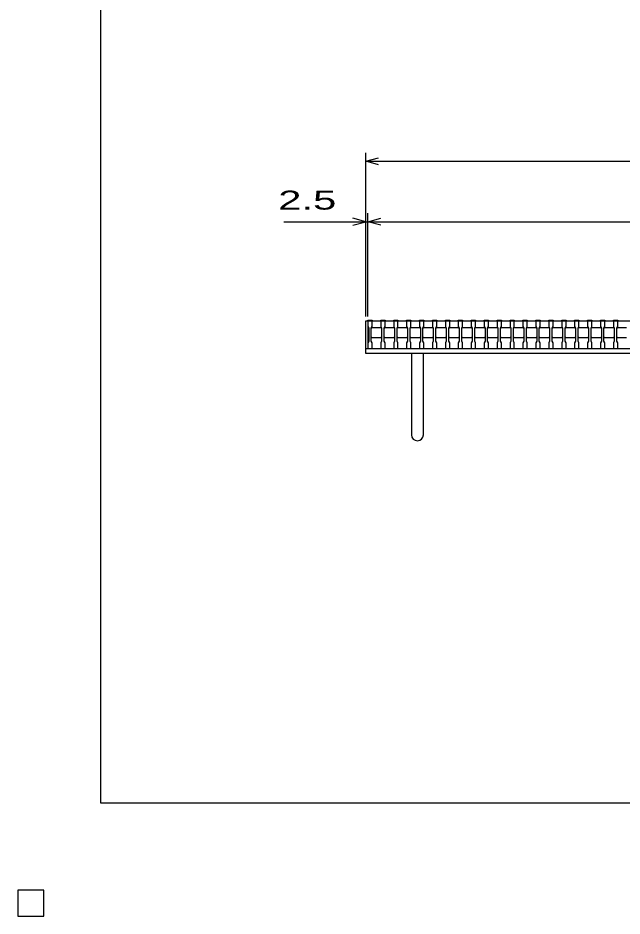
# Model space of a CAD drawing. Units: millimetres, scale not verified. Extents: x -1820 to 1736, y -1282 to 1048.
# Drawn here: x -1820 to -1119, y -1282 to -241 of the extents above; entities that cross this region are included whole.
import ezdxf
from ezdxf.enums import TextEntityAlignment as Align

# ---------------------------------------------------------------- set-up
doc = ezdxf.new("R2010")
doc.units = ezdxf.units.MM
doc.header["$LTSCALE"] = 10
for name, color, linetype, lineweight in [('0_2', 150, 'Continuous', 25), ('16', 3, 'Continuous', 25), ('19', 6, 'Continuous', 25), ('22', 4, 'Continuous', 25)]:
    doc.layers.add(name, color=color, linetype=linetype, lineweight=lineweight)
doc.styles.add('ベクトル', font='')
doc.styles.get('ベクトル').set_extended_font_data('ベクトル')

msp = doc.modelspace()

# ---------------------------------------------------------------- linework, layer by layer
at = {"layer": '0_2'}
for p, q in [((-1724, -1151.5), (-1724, 1048.5)), ((1736, -1151.5), (-1724, -1151.5))]:
    msp.add_line(p, q, dxfattribs=at)
at = {"layer": '16'}
for p, q in [((-1414, -592.5), (-1414, -591.8)), ((-1414, -591.8), (-1409, -591.8)), ((-1414, -592.5), (-1414, -599)), ((-1409, -592.5), (-1414, -592.5)), ((-1414, -592.5), (-1414, -624.5)), ((-1414, -592.5), (-419, -592.5)), ((-1409, -591.8), (-1409, -592.5)), ((-1409, -599), (-1409, -592.5)), ((-1399, -592.5), (-1399, -591.8)), ((-1399, -591.8), (-1394, -591.8)), ((-1399, -592.5), (-1399, -599)), ((-1394, -592.5), (-1399, -592.5)), ((-1394, -591.8), (-1394, -592.5)), ((-1394, -599), (-1394, -592.5)), ((-1384, -592.5), (-1384, -591.8)), ((-1384, -591.8), (-1379, -591.8)), ((-1384, -592.5), (-1384, -599)), ((-1379, -592.5), (-1384, -592.5)), ((-1379, -591.8), (-1379, -592.5)), ((-1379, -599), (-1379, -592.5)), ((-1369, -592.5), (-1369, -591.8)), ((-1369, -591.8), (-1364, -591.8)), ((-1369, -592.5), (-1369, -599)), ((-1364, -592.5), (-1369, -592.5)), ((-1364, -591.8), (-1364, -592.5)), ((-1364, -599), (-1364, -592.5)), ((-1354, -592.5), (-1354, -591.8)), ((-1354, -591.8), (-1349, -591.8)), ((-1354, -592.5), (-1354, -599)), ((-1349, -592.5), (-1354, -592.5)), ((-1349, -591.8), (-1349, -592.5)), ((-1349, -599), (-1349, -592.5)), ((-1339, -592.5), (-1339, -591.8)), ((-1339, -591.8), (-1334, -591.8)), ((-1339, -592.5), (-1339, -599)), ((-1334, -592.5), (-1339, -592.5)), ((-1334, -591.8), (-1334, -592.5)), ((-1334, -599), (-1334, -592.5)), ((-1324, -592.5), (-1324, -591.8)), ((-1324, -591.8), (-1319, -591.8)), ((-1324, -592.5), (-1324, -599)), ((-1319, -592.5), (-1324, -592.5)), ((-1319, -591.8), (-1319, -592.5)), ((-1319, -599), (-1319, -592.5)), ((-1309, -592.5), (-1309, -591.8)), ((-1309, -591.8), (-1304, -591.8)), ((-1309, -592.5), (-1309, -599)), ((-1304, -592.5), (-1309, -592.5)), ((-1304, -591.8), (-1304, -592.5)), ((-1304, -599), (-1304, -592.5)), ((-1294, -592.5), (-1294, -591.8)), ((-1294, -591.8), (-1289, -591.8)), ((-1294, -592.5), (-1294, -599)), ((-1289, -592.5), (-1294, -592.5)), ((-1289, -591.8), (-1289, -592.5)), ((-1289, -599), (-1289, -592.5)), ((-1279, -592.5), (-1279, -591.8)), ((-1279, -591.8), (-1274, -591.8)), ((-1279, -592.5), (-1279, -599)), ((-1274, -592.5), (-1279, -592.5)), ((-1274, -591.8), (-1274, -592.5)), ((-1274, -599), (-1274, -592.5)), ((-1264, -592.5), (-1264, -591.8)), ((-1264, -591.8), (-1259, -591.8)), ((-1264, -592.5), (-1264, -599)), ((-1259, -592.5), (-1264, -592.5)), ((-1259, -591.8), (-1259, -592.5)), ((-1259, -599), (-1259, -592.5)), ((-1249, -592.5), (-1249, -591.8)), ((-1249, -591.8), (-1244, -591.8)), ((-1249, -592.5), (-1249, -599)), ((-1244, -592.5), (-1249, -592.5)), ((-1244, -591.8), (-1244, -592.5)), ((-1244, -599), (-1244, -592.5)), ((-1234, -592.5), (-1234, -591.8)), ((-1234, -591.8), (-1229, -591.8)), ((-1234, -592.5), (-1234, -599)), ((-1229, -592.5), (-1234, -592.5)), ((-1229, -591.8), (-1229, -592.5)), ((-1229, -599), (-1229, -592.5)), ((-1219, -592.5), (-1219, -591.8)), ((-1219, -591.8), (-1214, -591.8)), ((-1219, -592.5), (-1219, -599)), ((-1214, -592.5), (-1219, -592.5)), ((-1214, -591.8), (-1214, -592.5)), ((-1214, -599), (-1214, -592.5)), ((-1204, -592.5), (-1204, -591.8)), ((-1204, -591.8), (-1199, -591.8)), ((-1204, -592.5), (-1204, -599)), ((-1199, -592.5), (-1204, -592.5)), ((-1199, -591.8), (-1199, -592.5)), ((-1199, -599), (-1199, -592.5)), ((-1189, -592.5), (-1189, -591.8)), ((-1189, -591.8), (-1184, -591.8)), ((-1189, -592.5), (-1189, -599)), ((-1184, -592.5), (-1189, -592.5)), ((-1184, -591.8), (-1184, -592.5)), ((-1184, -599), (-1184, -592.5)), ((-1174, -592.5), (-1174, -591.8)), ((-1174, -591.8), (-1169, -591.8)), ((-1174, -592.5), (-1174, -599)), ((-1169, -592.5), (-1174, -592.5)), ((-1169, -591.8), (-1169, -592.5)), ((-1169, -599), (-1169, -592.5)), ((-1159, -592.5), (-1159, -591.8)), ((-1159, -591.8), (-1154, -591.8)), ((-1159, -592.5), (-1159, -599)), ((-1154, -592.5), (-1159, -592.5)), ((-1154, -591.8), (-1154, -592.5)), ((-1154, -599), (-1154, -592.5)), ((-1144, -592.5), (-1144, -591.8)), ((-1144, -591.8), (-1139, -591.8)), ((-1144, -592.5), (-1144, -599)), ((-1139, -592.5), (-1144, -592.5)), ((-1139, -591.8), (-1139, -592.5)), ((-1139, -599), (-1139, -592.5)), ((-1129, -592.5), (-1129, -591.8)), ((-1129, -591.8), (-1124, -591.8)), ((-1129, -592.5), (-1129, -599)), ((-1124, -592.5), (-1129, -592.5)), ((-1124, -591.8), (-1124, -592.5)), ((-1124, -599), (-1124, -592.5)), ((-1414, -599), (-1413, -601)), ((-1413, -601), (-1413, -616)), ((-1410, -601), (-1409, -599)), ((-1410, -601), (-1409, -600)), ((-1410, -616), (-1410, -601)), ((-1409, -600), (-1399, -600)), ((-1399, -599), (-1398, -601)), ((-1399, -600), (-1398, -601)), ((-1398, -601), (-1398, -616)), ((-1395, -601), (-1394, -599)), ((-1395, -601), (-1394, -600)), ((-1395, -616), (-1395, -601)), ((-1394, -600), (-1384, -600)), ((-1384, -599), (-1383, -601)), ((-1384, -600), (-1383, -601)), ((-1383, -601), (-1383, -616)), ((-1380, -601), (-1379, -599)), ((-1380, -601), (-1379, -600)), ((-1380, -616), (-1380, -601)), ((-1379, -600), (-1369, -600)), ((-1369, -599), (-1368, -601)), ((-1369, -600), (-1368, -601)), ((-1368, -601), (-1368, -616)), ((-1365, -601), (-1364, -599)), ((-1365, -601), (-1364, -600)), ((-1365, -616), (-1365, -601)), ((-1364, -600), (-1354, -600)), ((-1354, -599), (-1353, -601)), ((-1354, -600), (-1353, -601)), ((-1353, -601), (-1353, -616)), ((-1350, -601), (-1349, -599)), ((-1350, -601), (-1349, -600)), ((-1350, -616), (-1350, -601)), ((-1349, -600), (-1339, -600)), ((-1339, -599), (-1338, -601)), ((-1339, -600), (-1338, -601)), ((-1338, -601), (-1338, -616)), ((-1335, -601), (-1334, -599)), ((-1335, -601), (-1334, -600)), ((-1335, -616), (-1335, -601)), ((-1334, -600), (-1324, -600)), ((-1324, -599), (-1323, -601)), ((-1324, -600), (-1323, -601)), ((-1323, -601), (-1323, -616)), ((-1320, -601), (-1319, -599)), ((-1320, -601), (-1319, -600)), ((-1320, -616), (-1320, -601)), ((-1319, -600), (-1309, -600)), ((-1309, -599), (-1308, -601)), ((-1309, -600), (-1308, -601)), ((-1308, -601), (-1308, -616)), ((-1305, -601), (-1304, -599)), ((-1305, -601), (-1304, -600)), ((-1305, -616), (-1305, -601)), ((-1304, -600), (-1294, -600)), ((-1294, -599), (-1293, -601)), ((-1294, -600), (-1293, -601)), ((-1293, -601), (-1293, -616)), ((-1290, -601), (-1289, -599)), ((-1290, -601), (-1289, -600)), ((-1290, -616), (-1290, -601)), ((-1289, -600), (-1279, -600)), ((-1279, -599), (-1278, -601)), ((-1279, -600), (-1278, -601)), ((-1278, -601), (-1278, -616)), ((-1275, -601), (-1274, -599)), ((-1275, -601), (-1274, -600)), ((-1275, -616), (-1275, -601)), ((-1274, -600), (-1264, -600)), ((-1264, -599), (-1263, -601)), ((-1264, -600), (-1263, -601)), ((-1263, -601), (-1263, -616)), ((-1260, -601), (-1259, -599)), ((-1260, -601), (-1259, -600)), ((-1260, -616), (-1260, -601)), ((-1259, -600), (-1249, -600)), ((-1249, -599), (-1248, -601)), ((-1249, -600), (-1248, -601)), ((-1248, -601), (-1248, -616)), ((-1245, -601), (-1244, -599)), ((-1245, -601), (-1244, -600)), ((-1245, -616), (-1245, -601)), ((-1244, -600), (-1234, -600)), ((-1234, -599), (-1233, -601)), ((-1234, -600), (-1233, -601)), ((-1233, -601), (-1233, -616)), ((-1230, -601), (-1229, -599)), ((-1230, -601), (-1229, -600)), ((-1230, -616), (-1230, -601)), ((-1229, -600), (-1219, -600)), ((-1219, -599), (-1218, -601)), ((-1219, -600), (-1218, -601)), ((-1218, -601), (-1218, -616)), ((-1215, -601), (-1214, -599)), ((-1215, -601), (-1214, -600)), ((-1215, -616), (-1215, -601)), ((-1214, -600), (-1204, -600)), ((-1204, -599), (-1203, -601)), ((-1204, -600), (-1203, -601)), ((-1203, -601), (-1203, -616)), ((-1200, -601), (-1199, -599)), ((-1200, -601), (-1199, -600)), ((-1200, -616), (-1200, -601)), ((-1199, -600), (-1189, -600)), ((-1189, -599), (-1188, -601)), ((-1189, -600), (-1188, -601)), ((-1188, -601), (-1188, -616)), ((-1185, -601), (-1184, -599)), ((-1185, -601), (-1184, -600)), ((-1185, -616), (-1185, -601)), ((-1184, -600), (-1174, -600)), ((-1174, -599), (-1173, -601)), ((-1174, -600), (-1173, -601)), ((-1173, -601), (-1173, -616)), ((-1170, -601), (-1169, -599)), ((-1170, -601), (-1169, -600)), ((-1170, -616), (-1170, -601)), ((-1169, -600), (-1159, -600)), ((-1159, -599), (-1158, -601)), ((-1159, -600), (-1158, -601)), ((-1158, -601), (-1158, -616)), ((-1155, -601), (-1154, -599)), ((-1155, -601), (-1154, -600)), ((-1155, -616), (-1155, -601)), ((-1154, -600), (-1144, -600)), ((-1144, -599), (-1143, -601)), ((-1144, -600), (-1143, -601)), ((-1143, -601), (-1143, -616)), ((-1140, -601), (-1139, -599)), ((-1140, -601), (-1139, -600)), ((-1140, -616), (-1140, -601)), ((-1139, -600), (-1129, -600)), ((-1129, -599), (-1128, -601)), ((-1129, -600), (-1128, -601)), ((-1128, -601), (-1128, -616)), ((-1125, -601), (-1124, -599)), ((-1125, -601), (-1124, -600)), ((-1125, -616), (-1125, -601)), ((-1124, -600), (-1114, -600)), ((-1409, -612), (-1410, -611)), ((-1399, -612), (-1409, -612)), ((-1398, -611), (-1399, -612)), ((-1394, -612), (-1395, -611)), ((-1384, -612), (-1394, -612)), ((-1383, -611), (-1384, -612)), ((-1379, -612), (-1380, -611)), ((-1369, -612), (-1379, -612)), ((-1368, -611), (-1369, -612)), ((-1364, -612), (-1365, -611)), ((-1354, -612), (-1364, -612)), ((-1353, -611), (-1354, -612)), ((-1349, -612), (-1350, -611)), ((-1339, -612), (-1349, -612)), ((-1338, -611), (-1339, -612)), ((-1334, -612), (-1335, -611)), ((-1324, -612), (-1334, -612)), ((-1323, -611), (-1324, -612)), ((-1319, -612), (-1320, -611)), ((-1309, -612), (-1319, -612)), ((-1308, -611), (-1309, -612)), ((-1304, -612), (-1305, -611)), ((-1294, -612), (-1304, -612)), ((-1293, -611), (-1294, -612)), ((-1289, -612), (-1290, -611)), ((-1279, -612), (-1289, -612)), ((-1278, -611), (-1279, -612)), ((-1274, -612), (-1275, -611)), ((-1264, -612), (-1274, -612)), ((-1263, -611), (-1264, -612)), ((-1259, -612), (-1260, -611)), ((-1249, -612), (-1259, -612)), ((-1248, -611), (-1249, -612)), ((-1244, -612), (-1245, -611)), ((-1234, -612), (-1244, -612)), ((-1233, -611), (-1234, -612)), ((-1229, -612), (-1230, -611)), ((-1219, -612), (-1229, -612)), ((-1218, -611), (-1219, -612)), ((-1214, -612), (-1215, -611)), ((-1204, -612), (-1214, -612)), ((-1203, -611), (-1204, -612)), ((-1199, -612), (-1200, -611)), ((-1189, -612), (-1199, -612)), ((-1188, -611), (-1189, -612)), ((-1184, -612), (-1185, -611)), ((-1174, -612), (-1184, -612)), ((-1173, -611), (-1174, -612)), ((-1169, -612), (-1170, -611)), ((-1159, -612), (-1169, -612)), ((-1158, -611), (-1159, -612)), ((-1154, -612), (-1155, -611)), ((-1144, -612), (-1154, -612)), ((-1143, -611), (-1144, -612)), ((-1139, -612), (-1140, -611)), ((-1129, -612), (-1139, -612)), ((-1128, -611), (-1129, -612)), ((-1124, -612), (-1125, -611)), ((-1114, -612), (-1124, -612)), ((-1413, -616), (-1414, -618)), ((-1414, -618), (-1414, -624.5)), ((-1414, -624.5), (-1409, -624.5)), ((-1414, -624.5), (-419, -624.5)), ((-1409, -618), (-1410, -616)), ((-1409, -624.5), (-1409, -618)), ((-1398, -616), (-1399, -618)), ((-1399, -618), (-1399, -624.5)), ((-1399, -624.5), (-1394, -624.5)), ((-1394, -618), (-1395, -616)), ((-1394, -624.5), (-1394, -618)), ((-1383, -616), (-1384, -618)), ((-1384, -618), (-1384, -624.5)), ((-1384, -624.5), (-1379, -624.5)), ((-1379, -618), (-1380, -616)), ((-1379, -624.5), (-1379, -618)), ((-1368, -616), (-1369, -618)), ((-1369, -618), (-1369, -624.5)), ((-1369, -624.5), (-1364, -624.5)), ((-1364, -618), (-1365, -616)), ((-1364, -624.5), (-1364, -618)), ((-1353, -616), (-1354, -618)), ((-1354, -618), (-1354, -624.5)), ((-1354, -624.5), (-1349, -624.5)), ((-1349, -618), (-1350, -616)), ((-1349, -624.5), (-1349, -618)), ((-1338, -616), (-1339, -618)), ((-1339, -618), (-1339, -624.5)), ((-1339, -624.5), (-1334, -624.5)), ((-1334, -618), (-1335, -616)), ((-1334, -624.5), (-1334, -618)), ((-1323, -616), (-1324, -618)), ((-1324, -618), (-1324, -624.5)), ((-1324, -624.5), (-1319, -624.5)), ((-1319, -618), (-1320, -616)), ((-1319, -624.5), (-1319, -618)), ((-1308, -616), (-1309, -618)), ((-1309, -618), (-1309, -624.5)), ((-1309, -624.5), (-1304, -624.5)), ((-1304, -618), (-1305, -616)), ((-1304, -624.5), (-1304, -618)), ((-1293, -616), (-1294, -618)), ((-1294, -618), (-1294, -624.5)), ((-1294, -624.5), (-1289, -624.5)), ((-1289, -618), (-1290, -616)), ((-1289, -624.5), (-1289, -618)), ((-1278, -616), (-1279, -618)), ((-1279, -618), (-1279, -624.5)), ((-1279, -624.5), (-1274, -624.5)), ((-1274, -618), (-1275, -616)), ((-1274, -624.5), (-1274, -618)), ((-1263, -616), (-1264, -618)), ((-1264, -618), (-1264, -624.5)), ((-1264, -624.5), (-1259, -624.5)), ((-1259, -618), (-1260, -616)), ((-1259, -624.5), (-1259, -618)), ((-1248, -616), (-1249, -618)), ((-1249, -618), (-1249, -624.5)), ((-1249, -624.5), (-1244, -624.5)), ((-1244, -618), (-1245, -616)), ((-1244, -624.5), (-1244, -618)), ((-1233, -616), (-1234, -618)), ((-1234, -618), (-1234, -624.5)), ((-1234, -624.5), (-1229, -624.5)), ((-1229, -618), (-1230, -616)), ((-1229, -624.5), (-1229, -618)), ((-1218, -616), (-1219, -618)), ((-1219, -618), (-1219, -624.5)), ((-1219, -624.5), (-1214, -624.5)), ((-1214, -618), (-1215, -616)), ((-1214, -624.5), (-1214, -618)), ((-1203, -616), (-1204, -618)), ((-1204, -618), (-1204, -624.5)), ((-1204, -624.5), (-1199, -624.5)), ((-1199, -618), (-1200, -616)), ((-1199, -624.5), (-1199, -618)), ((-1188, -616), (-1189, -618)), ((-1189, -618), (-1189, -624.5)), ((-1189, -624.5), (-1184, -624.5)), ((-1184, -618), (-1185, -616)), ((-1184, -624.5), (-1184, -618)), ((-1173, -616), (-1174, -618)), ((-1174, -618), (-1174, -624.5)), ((-1174, -624.5), (-1169, -624.5)), ((-1169, -618), (-1170, -616)), ((-1169, -624.5), (-1169, -618)), ((-1158, -616), (-1159, -618)), ((-1159, -618), (-1159, -624.5)), ((-1159, -624.5), (-1154, -624.5)), ((-1154, -618), (-1155, -616)), ((-1154, -624.5), (-1154, -618)), ((-1143, -616), (-1144, -618)), ((-1144, -618), (-1144, -624.5)), ((-1144, -624.5), (-1139, -624.5)), ((-1139, -618), (-1140, -616)), ((-1139, -624.5), (-1139, -618)), ((-1128, -616), (-1129, -618)), ((-1129, -618), (-1129, -624.5)), ((-1129, -624.5), (-1124, -624.5)), ((-1124, -618), (-1125, -616)), ((-1124, -624.5), (-1124, -618)), ((-1790, -1252.5), (-1820, -1252.5)), ((-1820, -1252.5), (-1820, -1282.5)), ((-1790, -1252.5), (-1820, -1252.5)), ((-1820, -1252.5), (-1820, -1282.5)), ((-1790, -1252.5), (-1820, -1252.5)), ((-1820, -1252.5), (-1820, -1282.5)), ((-1790, -1252.5), (-1820, -1252.5)), ((-1820, -1252.5), (-1820, -1282.5)), ((-1790, -1252.5), (-1820, -1252.5)), ((-1820, -1252.5), (-1820, -1282.5)), ((-1790, -1282.5), (-1790, -1252.5)), ((-1790, -1282.5), (-1790, -1252.5)), ((-1790, -1282.5), (-1790, -1252.5)), ((-1790, -1282.5), (-1790, -1252.5)), ((-1790, -1282.5), (-1790, -1252.5)), ((-1820, -1282.5), (-1790, -1282.5)), ((-1820, -1282.5), (-1790, -1282.5)), ((-1820, -1282.5), (-1790, -1282.5)), ((-1820, -1282.5), (-1790, -1282.5)), ((-1820, -1282.5), (-1790, -1282.5))]:
    msp.add_line(p, q, dxfattribs=at)
at = {"layer": '19'}
for p, q in [((-1416.5, -624.5), (-1416.5, -592.5)), ((-1416.5, -592.5), (-1414, -592.5)), ((-1416.5, -624.5), (-416.5, -624.5)), ((-1416.5, -630.5), (-1416.5, -624.5)), ((-416.5, -630.5), (-1416.5, -630.5)), ((-1363.5, -630.5), (-1363.5, -724.5)), ((-1349.5, -724.5), (-1349.5, -630.5))]:
    msp.add_line(p, q, dxfattribs=at)
msp.add_arc((-1356.5, -724.5), 7, 180, 0, dxfattribs=at)
at = {"layer": '22'}
for p, q in [((-1416.5, -587.5), (-1416.5, -397.5)), ((-1416.5, -407.5), (-1401.5, -403.5)), ((-1401.5, -411.5), (-1416.5, -407.5)), ((-1416.5, -407.5), (-416.5, -407.5)), ((-1416.5, -587.5), (-1416.5, -467.5)), ((-1414, -587.5), (-1414, -467.5)), ((-1511.5, -477.5), (-1416.5, -477.5)), ((-1416.5, -477.5), (-1431.5, -473.5)), ((-1431.5, -481.5), (-1416.5, -477.5)), ((-1416.5, -477.5), (-1414, -477.5)), ((-1414, -477.5), (-1399, -473.5)), ((-1399, -481.5), (-1414, -477.5)), ((-1414, -477.5), (-419, -477.5))]:
    msp.add_line(p, q, dxfattribs=at)
at = {"layer": '22', "color": 2}
for p, q in [((-1790, -1252.5), (-1820, -1252.5)), ((-1820, -1252.5), (-1820, -1282.5)), ((-1790, -1252.5), (-1820, -1252.5)), ((-1820, -1252.5), (-1820, -1282.5)), ((-1790, -1252.5), (-1820, -1252.5)), ((-1820, -1252.5), (-1820, -1282.5)), ((-1790, -1282.5), (-1790, -1252.5)), ((-1790, -1282.5), (-1790, -1252.5)), ((-1790, -1282.5), (-1790, -1252.5)), ((-1820, -1282.5), (-1790, -1282.5)), ((-1820, -1282.5), (-1790, -1282.5)), ((-1820, -1282.5), (-1790, -1282.5))]:
    msp.add_line(p, q, dxfattribs=at)

# ---------------------------------------------------------------- texts
at = {"layer": '22', "color": 2, "style": 'ベクトル', "width": 1.65}
msp.add_text(' 2.5 ', height=21.99, dxfattribs=at).set_placement((-1531.5, -452.5), align=Align.MIDDLE_LEFT)

doc.saveas('drawing.dxf')
